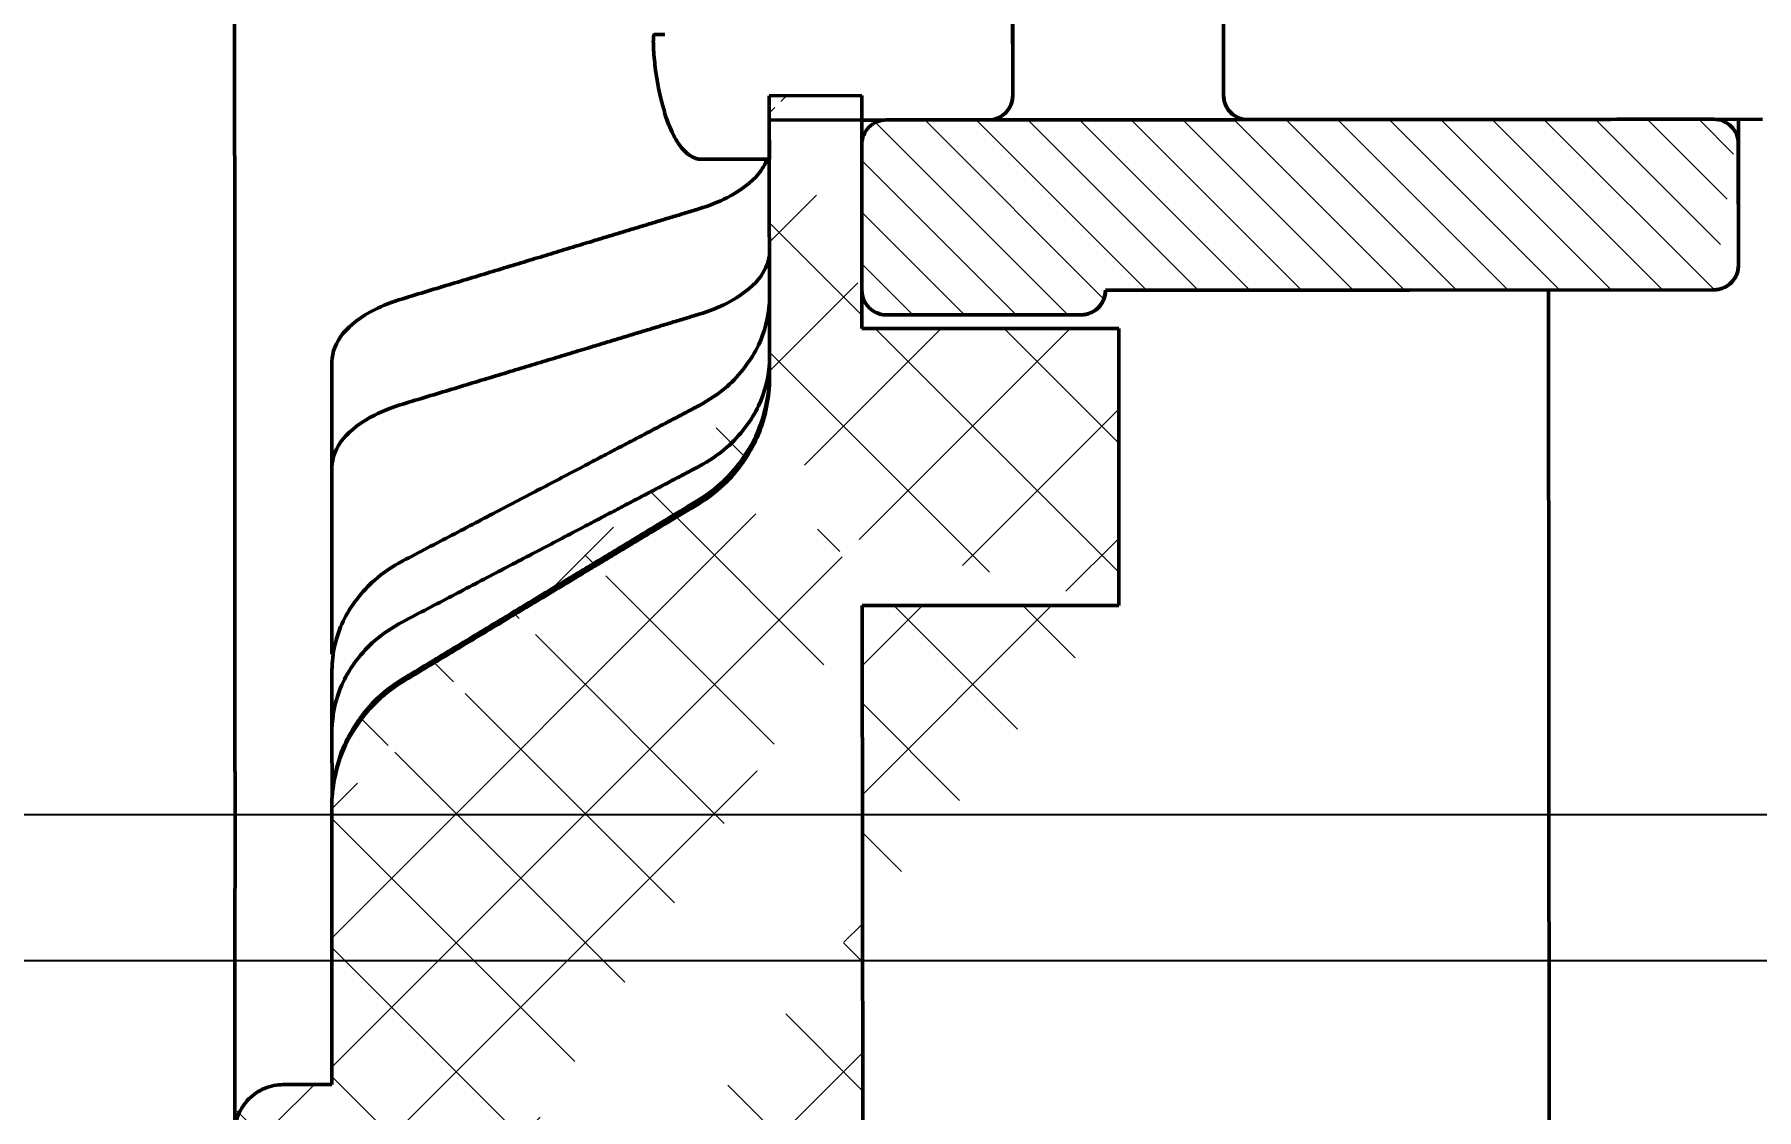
# Model space of a CAD drawing. Header units: inches. Extents: x -14 to 5184, y -66 to 1689.
# Drawn here: x 2584.98 to 2620.35, y 664.77 to 686.84 of the extents above; entities that cross this region are included whole.
import ezdxf

# ---------------------------------------------------------------- set-up
doc = ezdxf.new("R2010")
doc.units = ezdxf.units.IN
doc.header["$MEASUREMENT"] = 0
for name, color, linetype, lineweight in [('Видимые тонкие (ГОСТ)', 7, 'Continuous', 25), ('Видимый контур (ГОСТ)', 7, 'Continuous', 50), ('Размер (ГОСТ)', 7, 'Continuous', 25), ('Штриховка (ГОСТ)', 7, 'Continuous', 18)]:
    doc.layers.add(name, color=color, linetype=linetype, lineweight=lineweight)
doc.styles.add('Standart 3.0', font='gost_b.ttf', dxfattribs={"oblique": 15, "height": 3})
doc.dimstyles.new('Обычный (ГОСТ)', dxfattribs={"dimscale": 0.5, "dimtxt": 3.5, "dimasz": 3.5, "dimexe": 1, "dimexo": 0, "dimgap": 0.5, "dimtad": 1, "dimrnd": 1e-08, "dimtxsty": 'Standart 3.0', "dimblk": 'Filled-1', "dimblk1": 'Filled-1', "dimblk2": 'Filled-1', "dimcen": 0.09, "dimdle": 15, "dimclrd": 256, "dimclre": 256, "dimclrt": 256, "dimazin": 2, "dimtfac": 0.714286, "dimtmove": 0, "dimatfit": 3, "dimfxl": 1, "dimtolj": 1, "dimlwd": 25, "dimlwe": 25, "dimarcsym": 0})

# ---------------------------------------------------------------- blocks, each defined once
blk = doc.blocks.new('Filled-1')
at = {"color": 0}
for p, q in [((0, 0), (-1, 0.143)), ((-1, 0.143), (-1, -0.143)), ((-1, 0), (0, 0)), ((-1, -0.143), (0, 0))]:
    blk.add_line(p, q, dxfattribs=at)
at = {"color": 0, "flags": 128}
blk.add_lwpolyline([(-1, -0.143), (0, 0), (-1, 0.143), (-1, -0.143)], dxfattribs=at)
at = {"color": 0}
blk.add_solid([(-1, -0.143), (0, 0), (-1, 0.143), (-1, -0.143)], dxfattribs=at)
blk = doc.blocks.new('*D135')
at = {"layer": 'Размер (ГОСТ)', "lineweight": 25, "ltscale": 0.5, "transparency": 16777216}
for p, q in [((2677.696, 772.71), (2557.328, 772.71)), ((2557.828, 669.57), (2557.828, 770.96)), ((2677.696, 667.82), (2557.328, 667.82))]:
    blk.add_line(p, q, dxfattribs=at)
at = {"layer": 'Размер (ГОСТ)', "lineweight": 25, "ltscale": 0.5, "transparency": 16777216, "xscale": 1.75, "yscale": 1.75, "zscale": 1.75}
for p, rotation in [((2557.828, 772.71), 90), ((2557.828, 667.82), 270)]:
    blk.add_blockref('Filled-1', p, dxfattribs=dict(at, rotation=rotation))
at = {"layer": 'Размер (ГОСТ)', "ltscale": 0.5, "transparency": 16777216, "insert": (2555.775, 720.265), "char_height": 3, "attachment_point": 5, "rotation": 90, "style": 'Standart 3.0'}
blk.add_mtext('\\A1;{\\fGOST type B|b0|i0|c204|p0;105}%%P{\\fGOST type B|b0|i0|c204|p0;0,2}', dxfattribs=at)
blk = doc.blocks.new('*D141')
at = {"layer": 'Размер (ГОСТ)', "lineweight": 25, "ltscale": 0.5, "transparency": 16777216}
for p, q in [((2617.758, 772.71), (2567.328, 772.71)), ((2567.828, 672.57), (2567.828, 770.96)), ((2622.698, 670.82), (2567.328, 670.82))]:
    blk.add_line(p, q, dxfattribs=at)
at = {"layer": 'Размер (ГОСТ)', "lineweight": 25, "ltscale": 0.5, "transparency": 16777216, "xscale": 1.75, "yscale": 1.75, "zscale": 1.75}
for p, rotation in [((2567.828, 772.71), 90), ((2567.828, 670.82), 270)]:
    blk.add_blockref('Filled-1', p, dxfattribs=dict(at, rotation=rotation))
at = {"layer": 'Размер (ГОСТ)', "ltscale": 0.5, "transparency": 16777216, "insert": (2565.775, 721.765), "char_height": 3, "attachment_point": 5, "rotation": 90, "style": 'Standart 3.0'}
blk.add_mtext('\\A1;{\\fGOST type B|b0|i0|c204|p0;102}%%P{\\fGOST type B|b0|i0|c204|p0;0,2}', dxfattribs=at)

msp = doc.modelspace()

# ---------------------------------------------------------------- hatches: boundary and pattern name
at = {"layer": 'Штриховка (ГОСТ)', "ltscale": 0.5}
h = msp.add_hatch(dxfattribs=at)
h.set_pattern_fill('ANSI37', color=256, scale=15)
h.set_pattern_definition([(45, (-764.6716, -51.7324), (-1.3258252, 1.3258252), []), (135, (-764.6716, -51.7324), (-1.3258252, -1.3258252), [])])
edge = h.paths.add_edge_path()
edge.add_line((2601.971, 685.5924), (2600.071, 685.5942))
edge.add_line((2601.9666, 680.829), (2601.971, 685.5924))
edge.add_line((2601.9701, 684.5909), (2601.9673, 681.5887))
edge.add_line((2607.251, 680.829), (2601.9666, 680.829))
edge.add_line((2600.071, 685.5942), (2600.0656, 679.7898))
edge.add_line((2607.251, 675.136), (2607.251, 680.829))
edge.add_line((2601.9686, 675.1363), (2607.251, 675.1363))
edge.add_spline(control_points=[(2598.608, 677.2981), (2598.8198, 677.4311), (2599.0238, 677.589), (2599.4483, 678.0164), (2599.6949, 678.3885), (2599.9688, 679.0539), (2600.0533, 679.4567), (2600.0654, 679.8127)], knot_values=[0.1533423, 0.1533423, 0.1533423, 0.1533423, 0.2224938, 0.2224938, 0.3340767, 0.3340767, 0.4383753, 0.4383753, 0.4383753, 0.4383753], degree=3, periodic=0)
edge.add_spline(control_points=[(2591.0592, 671.0971), (2591.0665, 671.4583), (2591.1524, 671.8735), (2591.4309, 672.5456), (2591.6784, 672.9163), (2592.1031, 673.3413), (2592.3042, 673.5017), (2592.5176, 673.63)], knot_values=[0.4495902, 0.4495902, 0.4495902, 0.4495902, 0.5564178, 0.5564178, 0.6678472, 0.6678472, 0.7366774, 0.7366774, 0.7366774, 0.7366774], degree=3, periodic=0)
edge.add_spline(control_points=[(2598.608, 677.2981), (2596.0437, 675.7503), (2592.5176, 673.63)], knot_values=[0.2068793, 0.2068793, 0.2068793, 0.9123737, 0.9123737, 0.9123737], weights=[1.0088811, 1.0203141, 1.0064426], degree=2, periodic=0)
edge.add_line((2591.0575, 671.0007), (2591.0522, 665.3037))
edge.add_line((2591.0522, 665.3037), (2590.0522, 665.3047))
edge.add_spline(control_points=[(2589.2985, 661.3053), (2589.3699, 661.2242), (2589.4327, 661.1217), (2589.5192, 660.9124), (2589.548, 660.7671), (2589.5479, 660.6437)], knot_values=[0.3763479, 0.3763479, 0.3763479, 0.3763479, 0.4072666, 0.4072666, 0.4442912, 0.4442912, 0.4442912, 0.4442912], degree=3, periodic=0)
edge.add_spline(control_points=[(2589.0491, 661.967), (2589.049, 661.8436), (2589.0777, 661.6983), (2589.1642, 661.489), (2589.227, 661.3865), (2589.2985, 661.3053)], knot_values=[0.444291, 0.444291, 0.444291, 0.444291, 0.4813156, 0.4813156, 0.5122343, 0.5122343, 0.5122343, 0.5122343], degree=3, periodic=0)
edge.add_line((2589.0513, 664.3056), (2589.0491, 661.967))
edge.add_spline(control_points=[(2590.0522, 665.3047), (2589.9288, 665.3048), (2589.7835, 665.276), (2589.5554, 665.1818), (2589.4322, 665.0996), (2589.2575, 664.9253), (2589.1751, 664.8022), (2589.0804, 664.5742), (2589.0514, 664.429), (2589.0513, 664.3056)], knot_values=[0.2961944, 0.2961944, 0.2961944, 0.2961944, 0.3332183, 0.3332183, 0.3702424, 0.3702424, 0.4072668, 0.4072668, 0.4442915, 0.4442915, 0.4442915, 0.4442915], degree=3, periodic=0)
edge.add_line((2616.0513, 664.2804), (2601.9513, 664.2936))
edge.add_line((2616.0432, 655.5758), (2616.0513, 664.2804))
edge.add_spline(control_points=[(2615.0422, 654.5767), (2615.1657, 654.5766), (2615.3109, 654.6054), (2615.5391, 654.6996), (2615.6623, 654.7818), (2615.837, 654.9561), (2615.9194, 655.0792), (2616.014, 655.3071), (2616.0431, 655.4524), (2616.0432, 655.5758)], knot_values=[0, 0, 0, 0, 0.037024, 0.037024, 0.0740481, 0.0740481, 0.1110722, 0.1110722, 0.1480965, 0.1480965, 0.1480965, 0.1480965], degree=3, periodic=0)
edge.add_line((2590.5422, 654.5995), (2615.0422, 654.5767))
edge.add_spline(control_points=[(2589.5432, 655.6005), (2589.5431, 655.4771), (2589.5718, 655.3318), (2589.6661, 655.1036), (2589.7482, 654.9804), (2589.9226, 654.8057), (2590.0457, 654.7233), (2590.2736, 654.6287), (2590.4188, 654.5996), (2590.5422, 654.5995)], knot_values=[-0.1480969, -0.1480969, -0.1480969, -0.1480969, -0.1110725, -0.1110725, -0.0740482, -0.0740482, -0.037024, -0.037024, 0, 0, 0, 0], degree=3, periodic=0)
edge.add_line((2589.5479, 660.6437), (2589.5432, 655.6005))
edge.add_line((2601.9616, 664.2936), (2601.9686, 675.1363))
edge.add_spline(control_points=[(2589.5699, 655.3698), (2589.5771, 655.3393), (2589.5864, 655.3066), (2589.612, 655.2322), (2589.6297, 655.19), (2589.6862, 655.0779), (2589.7315, 655.0098), (2589.8502, 654.8713), (2589.9296, 654.8032), (2590.1064, 654.6936), (2590.2068, 654.6517), (2590.3857, 654.6087), (2590.4643, 654.5994), (2590.5423, 654.5993)], knot_values=[0, 0, 0, 0, 0.0105576, 0.0105576, 0.0243585, 0.0243585, 0.0485574, 0.0485574, 0.0792156, 0.0792156, 0.1110337, 0.1110337, 0.134456, 0.134456, 0.134456, 0.134456], degree=3, periodic=0)
h = msp.add_hatch(dxfattribs=at)
h.set_pattern_fill('ANSI31', color=256, scale=6, angle=90)
h.set_pattern_definition([(135, (-764.67155, -51.7324), (-0.53033009, -0.53033009), [])])
edge = h.paths.add_edge_path()
edge.add_line((2606.9775, 681.5885), (2619.4775, 681.5999))
edge.add_spline(control_points=[(2619.4775, 681.5999), (2619.5392, 681.6), (2619.6118, 681.6145), (2619.7258, 681.6619), (2619.7873, 681.7031), (2619.8745, 681.7904), (2619.9156, 681.852), (2619.9627, 681.9661), (2619.9771, 682.0388), (2619.9771, 682.1005)], knot_values=[-0.0740532, -0.0740532, -0.0740532, -0.0740532, -0.055542, -0.055542, -0.0370297, -0.0370297, -0.0185157, -0.0185157, 0, 0, 0, 0], degree=3, periodic=0)
edge.add_spline(control_points=[(2619.4776, 681.5992), (2619.5079, 681.5993), (2619.5384, 681.6021), (2619.6204, 681.6172), (2619.6717, 681.6356), (2619.7646, 681.6867), (2619.8074, 681.7201), (2619.8765, 681.7945), (2619.9047, 681.8354), (2619.9393, 681.9061), (2619.9502, 681.9345), (2619.9623, 681.9775), (2619.9657, 681.992), (2619.97, 682.0144), (2619.9713, 682.0225), (2619.9733, 682.0368), (2619.974, 682.0432), (2619.975, 682.0528), (2619.9753, 682.0565), (2619.9761, 682.0664), (2619.9764, 682.0711), (2619.9772, 682.0877), (2619.9771, 682.0899), (2619.9774, 682.1015), (2619.9774, 682.1079), (2619.9777, 682.1361), (2619.9778, 682.1643), (2619.9783, 682.3126), (2619.9785, 682.5075), (2619.9788, 683.0411), (2619.9789, 683.3862), (2619.9787, 684.1733), (2619.9785, 684.6226), (2619.9783, 685.0997)], knot_values=[1.0581138, 1.0581138, 1.0581138, 1.0581138, 1.0672072, 1.0672072, 1.0831379, 1.0831379, 1.0990313, 1.0990313, 1.113614, 1.113614, 1.1226574, 1.1226574, 1.1271294, 1.1271294, 1.1296951, 1.1296951, 1.1318693, 1.1318693, 1.133435, 1.133435, 1.1367674, 1.1367674, 1.1494336, 1.1494336, 1.1752432, 1.1752432, 1.2315282, 1.2315282, 1.3909556, 1.3909556, 1.5503199, 1.5503199, 1.7063868, 1.7063868, 1.7063868, 1.7063868], degree=3, periodic=0)
edge.add_spline(control_points=[(2619.4775, 681.5999), (2619.5392, 681.6), (2619.6118, 681.6145), (2619.7258, 681.6619), (2619.7873, 681.7031), (2619.8745, 681.7904), (2619.9156, 681.852), (2619.9627, 681.9661), (2619.9771, 682.0388), (2619.9771, 682.1005)], knot_values=[-0.0740532, -0.0740532, -0.0740532, -0.0740532, -0.055542, -0.055542, -0.0370297, -0.0370297, -0.0185157, -0.0185157, 0, 0, 0, 0], degree=3, periodic=0)
edge.add_spline(control_points=[(2619.4776, 681.5992), (2619.5079, 681.5993), (2619.5384, 681.6021), (2619.6204, 681.6172), (2619.6717, 681.6356), (2619.7646, 681.6867), (2619.8074, 681.7201), (2619.8765, 681.7945), (2619.9047, 681.8354), (2619.9393, 681.9061), (2619.9502, 681.9345), (2619.9623, 681.9775), (2619.9657, 681.992), (2619.97, 682.0144), (2619.9713, 682.0225), (2619.9733, 682.0368), (2619.974, 682.0432), (2619.975, 682.0528), (2619.9753, 682.0565), (2619.9761, 682.0664), (2619.9764, 682.0711), (2619.9772, 682.0877), (2619.9771, 682.0899), (2619.9774, 682.1015), (2619.9774, 682.1079), (2619.9777, 682.1361), (2619.9778, 682.1643), (2619.9783, 682.3126), (2619.9785, 682.5075), (2619.9788, 683.0411), (2619.9789, 683.3862), (2619.9787, 684.1733), (2619.9785, 684.6226), (2619.9783, 685.0997)], knot_values=[1.0581138, 1.0581138, 1.0581138, 1.0581138, 1.0672072, 1.0672072, 1.0831379, 1.0831379, 1.0990313, 1.0990313, 1.113614, 1.113614, 1.1226574, 1.1226574, 1.1271294, 1.1271294, 1.1296951, 1.1296951, 1.1318693, 1.1318693, 1.133435, 1.133435, 1.1367674, 1.1367674, 1.1494336, 1.1494336, 1.1752432, 1.1752432, 1.2315282, 1.2315282, 1.3909556, 1.3909556, 1.5503199, 1.5503199, 1.7063868, 1.7063868, 1.7063868, 1.7063868], degree=3, periodic=0)
edge.add_spline(control_points=[(2619.4775, 681.5999), (2619.5392, 681.6), (2619.6118, 681.6145), (2619.7258, 681.6619), (2619.7873, 681.7031), (2619.8745, 681.7904), (2619.9156, 681.852), (2619.9627, 681.9661), (2619.9771, 682.0388), (2619.9771, 682.1005)], knot_values=[-0.0740532, -0.0740532, -0.0740532, -0.0740532, -0.055542, -0.055542, -0.0370297, -0.0370297, -0.0185157, -0.0185157, 0, 0, 0, 0], degree=3, periodic=0)
edge.add_spline(control_points=[(2619.4776, 681.5992), (2619.5079, 681.5993), (2619.5384, 681.6021), (2619.6204, 681.6172), (2619.6717, 681.6356), (2619.7646, 681.6867), (2619.8074, 681.7201), (2619.8765, 681.7945), (2619.9047, 681.8354), (2619.9393, 681.9061), (2619.9502, 681.9345), (2619.9623, 681.9775), (2619.9657, 681.992), (2619.97, 682.0144), (2619.9713, 682.0225), (2619.9733, 682.0368), (2619.974, 682.0432), (2619.975, 682.0528), (2619.9753, 682.0565), (2619.9761, 682.0664), (2619.9764, 682.0711), (2619.9772, 682.0877), (2619.9771, 682.0899), (2619.9774, 682.1015), (2619.9774, 682.1079), (2619.9777, 682.1361), (2619.9778, 682.1643), (2619.9783, 682.3126), (2619.9785, 682.5075), (2619.9788, 683.0411), (2619.9789, 683.3862), (2619.9787, 684.1733), (2619.9785, 684.6226), (2619.9783, 685.0997)], knot_values=[1.0581138, 1.0581138, 1.0581138, 1.0581138, 1.0672072, 1.0672072, 1.0831379, 1.0831379, 1.0990313, 1.0990313, 1.113614, 1.113614, 1.1226574, 1.1226574, 1.1271294, 1.1271294, 1.1296951, 1.1296951, 1.1318693, 1.1318693, 1.133435, 1.133435, 1.1367674, 1.1367674, 1.1494336, 1.1494336, 1.1752432, 1.1752432, 1.2315282, 1.2315282, 1.3909556, 1.3909556, 1.5503199, 1.5503199, 1.7063868, 1.7063868, 1.7063868, 1.7063868], degree=3, periodic=0)
edge.add_spline(control_points=[(2619.4775, 681.5999), (2619.5392, 681.6), (2619.6118, 681.6145), (2619.7258, 681.6619), (2619.7873, 681.7031), (2619.8745, 681.7904), (2619.9156, 681.852), (2619.9627, 681.9661), (2619.9771, 682.0388), (2619.9771, 682.1005)], knot_values=[-0.0740532, -0.0740532, -0.0740532, -0.0740532, -0.055542, -0.055542, -0.0370297, -0.0370297, -0.0185157, -0.0185157, 0, 0, 0, 0], degree=3, periodic=0)
edge.add_spline(control_points=[(2619.4776, 681.5992), (2619.5079, 681.5993), (2619.5384, 681.6021), (2619.6204, 681.6172), (2619.6717, 681.6356), (2619.7646, 681.6867), (2619.8074, 681.7201), (2619.8765, 681.7945), (2619.9047, 681.8354), (2619.9393, 681.9061), (2619.9502, 681.9345), (2619.9623, 681.9775), (2619.9657, 681.992), (2619.97, 682.0144), (2619.9713, 682.0225), (2619.9733, 682.0368), (2619.974, 682.0432), (2619.975, 682.0528), (2619.9753, 682.0565), (2619.9761, 682.0664), (2619.9764, 682.0711), (2619.9772, 682.0877), (2619.9771, 682.0899), (2619.9774, 682.1015), (2619.9774, 682.1079), (2619.9777, 682.1361), (2619.9778, 682.1643), (2619.9783, 682.3126), (2619.9785, 682.5075), (2619.9788, 683.0411), (2619.9789, 683.3862), (2619.9787, 684.1733), (2619.9785, 684.6226), (2619.9783, 685.0997)], knot_values=[1.0581138, 1.0581138, 1.0581138, 1.0581138, 1.0672072, 1.0672072, 1.0831379, 1.0831379, 1.0990313, 1.0990313, 1.113614, 1.113614, 1.1226574, 1.1226574, 1.1271294, 1.1271294, 1.1296951, 1.1296951, 1.1318693, 1.1318693, 1.133435, 1.133435, 1.1367674, 1.1367674, 1.1494336, 1.1494336, 1.1752432, 1.1752432, 1.2315282, 1.2315282, 1.3909556, 1.3909556, 1.5503199, 1.5503199, 1.7063868, 1.7063868, 1.7063868, 1.7063868], degree=3, periodic=0)
edge.add_spline(control_points=[(2619.4775, 681.5999), (2619.5392, 681.6), (2619.6118, 681.6145), (2619.7258, 681.6619), (2619.7873, 681.7031), (2619.8745, 681.7904), (2619.9156, 681.852), (2619.9627, 681.9661), (2619.9771, 682.0388), (2619.9771, 682.1005)], knot_values=[-0.0740532, -0.0740532, -0.0740532, -0.0740532, -0.055542, -0.055542, -0.0370297, -0.0370297, -0.0185157, -0.0185157, 0, 0, 0, 0], degree=3, periodic=0)
edge.add_spline(control_points=[(2619.4776, 681.5992), (2619.5079, 681.5993), (2619.5384, 681.6021), (2619.6204, 681.6172), (2619.6717, 681.6356), (2619.7646, 681.6867), (2619.8074, 681.7201), (2619.8765, 681.7945), (2619.9047, 681.8354), (2619.9393, 681.9061), (2619.9502, 681.9345), (2619.9623, 681.9775), (2619.9657, 681.992), (2619.97, 682.0144), (2619.9713, 682.0225), (2619.9733, 682.0368), (2619.974, 682.0432), (2619.975, 682.0528), (2619.9753, 682.0565), (2619.9761, 682.0664), (2619.9764, 682.0711), (2619.9772, 682.0877), (2619.9771, 682.0899), (2619.9774, 682.1015), (2619.9774, 682.1079), (2619.9777, 682.1361), (2619.9778, 682.1643), (2619.9783, 682.3126), (2619.9785, 682.5075), (2619.9788, 683.0411), (2619.9789, 683.3862), (2619.9787, 684.1733), (2619.9785, 684.6226), (2619.9783, 685.0997)], knot_values=[1.0581138, 1.0581138, 1.0581138, 1.0581138, 1.0672072, 1.0672072, 1.0831379, 1.0831379, 1.0990313, 1.0990313, 1.113614, 1.113614, 1.1226574, 1.1226574, 1.1271294, 1.1271294, 1.1296951, 1.1296951, 1.1318693, 1.1318693, 1.133435, 1.133435, 1.1367674, 1.1367674, 1.1494336, 1.1494336, 1.1752432, 1.1752432, 1.2315282, 1.2315282, 1.3909556, 1.3909556, 1.5503199, 1.5503199, 1.7063868, 1.7063868, 1.7063868, 1.7063868], degree=3, periodic=0)
edge.add_spline(control_points=[(2619.4775, 681.5999), (2619.5392, 681.6), (2619.6118, 681.6145), (2619.7258, 681.6619), (2619.7873, 681.7031), (2619.8745, 681.7904), (2619.9156, 681.852), (2619.9627, 681.9661), (2619.9771, 682.0388), (2619.9771, 682.1005)], knot_values=[-0.0740532, -0.0740532, -0.0740532, -0.0740532, -0.055542, -0.055542, -0.0370297, -0.0370297, -0.0185157, -0.0185157, 0, 0, 0, 0], degree=3, periodic=0)
edge.add_line((2619.9771, 682.1005), (2619.9747, 684.6013))
edge.add_spline(control_points=[(2619.9747, 684.6013), (2619.9747, 684.663), (2619.9602, 684.7357), (2619.9128, 684.8498), (2619.8716, 684.9114), (2619.7842, 684.9986), (2619.7226, 685.0397), (2619.6086, 685.0869), (2619.536, 685.1013), (2619.4743, 685.1012)], knot_values=[0.148145, 0.148145, 0.148145, 0.148145, 0.1666737, 0.1666737, 0.1851987, 0.1851987, 0.2037152, 0.2037152, 0.2222222, 0.2222222, 0.2222222, 0.2222222], degree=3, periodic=0)
edge.add_line((2619.4743, 685.1012), (2602.4743, 685.0861))
edge.add_spline(control_points=[(2602.4743, 685.0861), (2602.4126, 685.0861), (2602.34, 685.0716), (2602.2261, 685.0242), (2602.1645, 684.983), (2602.0773, 684.8955), (2602.0362, 684.8339), (2601.9891, 684.7197), (2601.9747, 684.6469), (2601.9747, 684.5851)], knot_values=[0.0740763, 0.0740763, 0.0740763, 0.0740763, 0.0925813, 0.0925813, 0.1110984, 0.1110984, 0.1296274, 0.1296274, 0.1481623, 0.1481623, 0.1481623, 0.1481623], degree=3, periodic=0)
edge.add_line((2601.9747, 684.5851), (2601.9775, 681.583))
edge.add_ellipse((2602.4775, 681.5835), major_axis=(-0.4234, 0.266), ratio=0.9999995, start_angle=32.18924, end_angle=122.18924)
edge.add_line((2602.478, 681.0835), (2606.478, 681.0872))
edge.add_ellipse((2606.4775, 681.5872), major_axis=(0.4234, -0.266), ratio=0.9999995, start_angle=302.18924, end_angle=392.18924)
edge.add_line((2606.9775, 681.5877), (2606.9775, 681.5885))

# ---------------------------------------------------------------- linework, layer by layer
at = {"layer": 'Видимые тонкие (ГОСТ)', "ltscale": 0.5}
msp.add_line((2602.4126, 685.0861), (2619.536, 685.1013), dxfattribs=at)
at = {"layer": 'Видимый контур (ГОСТ)'}
for p, q in [((2605.071, 688.5824), (2605.0738, 685.5893)), ((2609.4032, 685.594), (2609.4004, 688.588)), ((2600.0738, 685.5849), (2601.9738, 685.5866)), ((2600.0792, 679.7806), (2600.0738, 685.5849)), ((2604.5743, 685.088), (2600.0743, 685.084)), ((2600.0743, 685.084), (2600.075, 684.2832)), ((2602.4225, 685.0834), (2601.9744, 685.083)), ((2620.4744, 685.1002), (2619.5188, 685.0993)), ((2619.9747, 684.6013), (2619.9771, 682.1005)), ((2600.075, 684.2832), (2598.675, 684.282)), ((2598.6751, 684.2799), (2600.075, 684.2812)), ((2619.4775, 681.5999), (2606.9775, 681.5885)), ((2606.9775, 681.5885), (2606.9775, 681.5877)), ((2606.9776, 681.5876), (2619.4776, 681.5992)), ((2606.9803, 681.5854), (2606.9803, 681.5876)), ((2616.0775, 681.5968), (2616.0775, 681.5961)), ((2606.478, 681.0872), (2602.478, 681.0835)), ((2602.4811, 681.0816), (2606.481, 681.0853)), ((2591.0929, 674.1185), (2591.0924, 677.9582)), ((2601.9835, 675.1133), (2601.9936, 664.2878)), ((2591.0939, 671.205), (2591.092, 672.5444)), ((2591.0927, 665.2777), (2591.0874, 670.9747)), ((2590.0927, 665.2768), (2591.0927, 665.2777))]:
    msp.add_line(p, q, dxfattribs=at)
at = {"layer": 'Видимый контур (ГОСТ)', "ltscale": 0.5}
for p, q in [((2601.9738, 685.5866), (2601.9738, 680.8066)), ((2616.0776, 681.5968), (2616.0936, 664.3009)), ((2607.251, 680.8066), (2601.9738, 680.8066)), ((2607.251, 680.8066), (2607.251, 675.1136)), ((2601.9835, 675.1133), (2607.251, 675.1133))]:
    msp.add_line(p, q, dxfattribs=at)
at = {"layer": 'Видимый контур (ГОСТ)'}
for centre, major_axis, ratio, start_param, end_param in [((2603.15, 688.1657), (-5.2238, -2.9448), 0.0017133, 6.2410328, 6.2812829), ((2603.15, 688.1657), (-5.2238, -2.9448), 0.0017133, 6.2811944, 6.299893), ((2602.4775, 681.5835), (-0.4234, 0.266), 0.9999995, 0.5618082, 2.1326045), ((2606.4775, 681.5872), (0.4234, -0.266), 0.9999995, 5.2741972, 6.8449935), ((2606.4803, 681.5854), (-0.2421, 0.4377), 0.9994161, 2.6375933, 4.2083897), ((2606.9725, 687.0876), (0.0051, -5.5), 0.0008567, 6.2650345, 6.282646), ((2606.9725, 687.0876), (0.0051, -5.5), 0.0008567, 6.2826452, 6.2831844), ((2602.4803, 681.5817), (0.2421, -0.4377), 0.9994161, 5.2173778, 5.779186), ((2591.0725, 687.0719), (-0.0149, 16.0906), 0.0008563, 4.1103797, 4.2659064), ((2591.0727, 687.0455), (-0.0148, 16.0566), 0.000853, 3.5861538, 3.7420103)]:
    msp.add_ellipse(centre, major_axis=major_axis, ratio=ratio, start_param=start_param, end_param=end_param, dxfattribs=at)
for points, knots in [([(2589.0949, 664.327), (2589.0949, 664.3308), (2589.095, 664.3356), (2589.0956, 664.3923), (2589.0963, 664.5004), (2589.0984, 665.0708), (2589.0996, 665.8471), (2589.1011, 668.0592), (2589.1015, 669.5524), (2589.1011, 673.0437), (2589.1004, 675.0861), (2589.0981, 679.457), (2589.0965, 681.84), (2589.0926, 686.6443), (2589.0902, 689.1255), (2589.085, 693.8751), (2589.0821, 696.2026), (2589.0761, 700.4151), (2589.073, 702.3526), (2589.0669, 705.6), (2589.0638, 706.9506), (2589.0582, 708.9028), (2589.0555, 709.5334), (2589.0531, 709.7807), (2589.0528, 709.8017), (2589.0526, 709.8149)], [0.2615678, 0.2615678, 0.2615678, 0.2615678, 0.2873283, 0.2873283, 0.5466366, 0.5466366, 1.2399176, 1.2399176, 1.9648387, 1.9648387, 2.6909411, 2.6909411, 3.417188, 3.417188, 4.143471, 4.143471, 4.8697608, 4.8697608, 5.5960387, 5.5960387, 6.3222664, 6.3222664, 7.0482955, 7.0482955, 7.1366388, 7.1366388, 7.1366388, 7.1366388]), ([(2604.6215, 689.0828), (2604.6277, 689.0822), (2604.6339, 689.0815), (2604.6923, 689.0733), (2604.7441, 689.0575), (2604.8391, 689.0108), (2604.8836, 688.9793), (2604.9594, 688.9049), (2604.9917, 688.861), (2605.0402, 688.7665), (2605.057, 688.7145), (2605.0669, 688.651), (2605.0683, 688.6393), (2605.0696, 688.6249), (2605.0698, 688.6215), (2605.0702, 688.6158), (2605.0703, 688.6134), (2605.0706, 688.6083), (2605.0707, 688.6057), (2605.0709, 688.6016), (2605.0709, 688.6), (2605.071, 688.5965), (2605.0711, 688.5949), (2605.0711, 688.5904), (2605.0712, 688.5883), (2605.0713, 688.5793), (2605.0713, 688.5717), (2605.0716, 688.5285), (2605.0717, 688.4694), (2605.0721, 688.3055), (2605.0724, 688.1997), (2605.0728, 687.9576), (2605.073, 687.819), (2605.0733, 687.5253), (2605.0735, 687.3664), (2605.0738, 687.0486), (2605.074, 686.8856), (2605.0742, 686.5759), (2605.0743, 686.4252), (2605.0744, 686.1549), (2605.0744, 686.0318), (2605.0744, 685.8282), (2605.0744, 685.7452), (2605.0742, 685.6287), (2605.0743, 685.6047), (2605.0739, 685.5775), (2605.0739, 685.5753), (2605.0736, 685.5684), (2605.0736, 685.5664), (2605.0733, 685.5607), (2605.0731, 685.5565), (2605.0726, 685.5484), (2605.0723, 685.5445), (2605.0713, 685.5345), (2605.0707, 685.5281), (2605.0682, 685.5086), (2605.0659, 685.4953), (2605.0564, 685.4504), (2605.0466, 685.4191), (2605.0137, 685.342), (2604.9858, 685.2973), (2604.9175, 685.2183), (2604.8757, 685.1833), (2604.7845, 685.1288), (2604.7339, 685.1087), (2604.6634, 685.0931), (2604.6444, 685.09), (2604.6252, 685.088)], [0.00509392, 0.00509392, 0.00509392, 0.00509392, 0.00695757, 0.00695757, 0.02279538, 0.02279538, 0.03873067, 0.03873067, 0.05466235, 0.05466235, 0.07059274, 0.07059274, 0.07408036, 0.07408036, 0.07519684, 0.07519684, 0.07607766, 0.07607766, 0.07734181, 0.07734181, 0.07864594, 0.07864594, 0.08085744, 0.08085744, 0.08629825, 0.08629825, 0.10261451, 0.10261451, 0.15218048, 0.15218048, 0.20103452, 0.20103452, 0.24891737, 0.24891737, 0.29675849, 0.29675849, 0.34458381, 0.34458381, 0.39240697, 0.39240697, 0.44023774, 0.44023774, 0.48809872, 0.48809872, 0.5360537, 0.5360537, 0.53995061, 0.53995061, 0.54116027, 0.54116027, 0.54271805, 0.54271805, 0.54394953, 0.54394953, 0.54589037, 0.54589037, 0.54993232, 0.54993232, 0.55967589, 0.55967589, 0.57509252, 0.57509252, 0.59102739, 0.59102739, 0.6069588, 0.6069588, 0.61270738, 0.61270738, 0.61270738, 0.61270738]), ([(2597.9305, 686.8425), (2597.8393, 686.8417), (2597.7776, 686.8409), (2597.7222, 686.8398), (2597.7134, 686.8397), (2597.7082, 686.8391), (2597.7051, 686.8348), (2597.7005, 686.8196), (2597.698, 686.8082), (2597.6937, 686.7626), (2597.6925, 686.7317), (2597.6924, 686.6497), (2597.6942, 686.5972), (2597.6987, 686.51), (2597.7016, 686.4675), (2597.7112, 686.3506), (2597.7191, 686.2774), (2597.7622, 685.9047), (2597.8239, 685.5701), (2597.9225, 685.2498), (2597.9265, 685.2369), (2597.9306, 685.2239)], [0, 0, 0, 0, 0.0899519, 0.0899519, 0.1264019, 0.1264019, 0.2065144, 0.2065144, 0.2647303, 0.2647303, 0.3262898, 0.3262898, 0.4040246, 0.4040246, 0.473425, 0.473425, 0.5855119, 0.5855119, 1.2915776, 1.2915776, 1.3214008, 1.3214008, 1.3214008, 1.3214008]), ([(2605.0738, 685.5893), (2605.0739, 685.5274), (2605.0595, 685.4546), (2605.0123, 685.3403), (2604.9712, 685.2786), (2604.884, 685.1911), (2604.8225, 685.1499), (2604.7085, 685.1026), (2604.636, 685.088), (2604.5743, 685.088)], [-0.074113445, -0.074113445, -0.074113445, -0.074113445, -0.055551585, -0.055551585, -0.037017386, -0.037017386, -0.018502767, -0.018502767, 0, 0, 0, 0]), ([(2609.9037, 685.0937), (2609.842, 685.0937), (2609.7694, 685.108), (2609.6553, 685.1552), (2609.5937, 685.1963), (2609.5064, 685.2836), (2609.4652, 685.3452), (2609.4178, 685.4594), (2609.4033, 685.5322), (2609.4032, 685.594)], [0, 0, 0, 0, 0.01850408, 0.01850408, 0.037019123, 0.037019123, 0.05555129, 0.05555129, 0.074106859, 0.074106859, 0.074106859, 0.074106859]), ([(2609.8566, 685.0937), (2609.8492, 685.0944), (2609.8418, 685.0952), (2609.7821, 685.1035), (2609.7303, 685.1194), (2609.6353, 685.1661), (2609.5908, 685.1976), (2609.515, 685.272), (2609.4827, 685.3159), (2609.4342, 685.4103), (2609.4174, 685.4623), (2609.4071, 685.528), (2609.4056, 685.542), (2609.4044, 685.5571), (2609.4043, 685.5597), (2609.4039, 685.5659), (2609.4038, 685.5692), (2609.4036, 685.5739), (2609.4035, 685.5756), (2609.4034, 685.5792), (2609.4034, 685.5807), (2609.4033, 685.5842), (2609.4033, 685.5857), (2609.4032, 685.5872)], [0.004716334, 0.004716334, 0.004716334, 0.004716334, 0.006957566, 0.006957566, 0.022795383, 0.022795383, 0.038730673, 0.038730673, 0.054662352, 0.054662352, 0.070592739, 0.070592739, 0.074707003, 0.074707003, 0.075608939, 0.075608939, 0.07705342, 0.07705342, 0.078280624, 0.078280624, 0.080173107, 0.080173107, 0.083432196, 0.083432196, 0.083432196, 0.083432196]), ([(2598.6751, 684.2799), (2598.6366, 684.2799), (2598.5977, 684.2863), (2598.5234, 684.3102), (2598.4874, 684.3278), (2598.4121, 684.3755), (2598.3737, 684.4077), (2598.2876, 684.4936), (2598.2429, 684.551), (2598.1379, 684.7081), (2598.0843, 684.8131), (2597.9952, 685.0184), (2597.9586, 685.1191), (2597.9262, 685.2209)], [0, 0, 0, 0, 0.01155831, 0.01155831, 0.02339945, 0.02339945, 0.03827497, 0.03827497, 0.05988259, 0.05988259, 0.09495715, 0.09495715, 0.12701976, 0.12701976, 0.12701976, 0.12701976]), ([(2598.675, 684.282), (2598.6282, 684.2819), (2598.5828, 684.2911), (2598.4889, 684.3271), (2598.4425, 684.3557), (2598.2827, 684.4833), (2598.1925, 684.6207), (2598.0557, 684.8677), (2597.9868, 685.0335), (2597.927, 685.2212)], [-0.30376401, -0.30376401, -0.30376401, -0.30376401, -0.28655729, -0.28655729, -0.26676724, -0.26676724, -0.21140051, -0.21140051, -0.14090322, -0.14090322, -0.14090322, -0.14090322]), ([(2601.9747, 684.5851), (2601.9747, 684.6469), (2601.9891, 684.7197), (2602.0362, 684.8339), (2602.0773, 684.8955), (2602.1645, 684.983), (2602.2261, 685.0242), (2602.34, 685.0716), (2602.4126, 685.0861), (2602.4743, 685.0861)], [0.074076339, 0.074076339, 0.074076339, 0.074076339, 0.092611193, 0.092611193, 0.111140181, 0.111140181, 0.12965732, 0.12965732, 0.148162276, 0.148162276, 0.148162276, 0.148162276]), ([(2619.4743, 685.1012), (2619.536, 685.1013), (2619.6086, 685.0869), (2619.7226, 685.0397), (2619.7842, 684.9986), (2619.8716, 684.9114), (2619.9128, 684.8498), (2619.9602, 684.7357), (2619.9747, 684.663), (2619.9747, 684.6013)], [0.148145049, 0.148145049, 0.148145049, 0.148145049, 0.166651994, 0.166651994, 0.185168523, 0.185168523, 0.20369358, 0.20369358, 0.222222192, 0.222222192, 0.222222192, 0.222222192]), ([(2619.9783, 685.0997), (2619.9785, 684.6226), (2619.9787, 684.1733), (2619.9789, 683.3862), (2619.9788, 683.0411), (2619.9785, 682.5075), (2619.9783, 682.3126), (2619.9778, 682.1643), (2619.9777, 682.1361), (2619.9774, 682.1079), (2619.9774, 682.1015), (2619.9771, 682.0899), (2619.9772, 682.0877), (2619.9764, 682.0711), (2619.9761, 682.0664), (2619.9753, 682.0565), (2619.975, 682.0528), (2619.974, 682.0432), (2619.9733, 682.0368), (2619.9713, 682.0225), (2619.97, 682.0144), (2619.9657, 681.992), (2619.9623, 681.9775), (2619.9502, 681.9345), (2619.9393, 681.9061), (2619.9047, 681.8354), (2619.8765, 681.7945), (2619.8074, 681.7201), (2619.7646, 681.6867), (2619.6717, 681.6356), (2619.6204, 681.6172), (2619.5384, 681.6021), (2619.5079, 681.5993), (2619.4776, 681.5992)], [1.05811383, 1.05811383, 1.05811383, 1.05811383, 1.21418078, 1.21418078, 1.37354505, 1.37354505, 1.53297242, 1.53297242, 1.58925742, 1.58925742, 1.61506703, 1.61506703, 1.62773328, 1.62773328, 1.63106566, 1.63106566, 1.63263132, 1.63263132, 1.63480551, 1.63480551, 1.63737127, 1.63737127, 1.64184327, 1.64184327, 1.65088669, 1.65088669, 1.6654694, 1.6654694, 1.6813627, 1.6813627, 1.69729341, 1.69729341, 1.70638682, 1.70638682, 1.70638682, 1.70638682]), ([(2600.0261, 684.2815), (2599.9867, 684.1757), (2599.9275, 684.0712), (2599.7119, 683.8075), (2599.4661, 683.621), (2599.0426, 683.4064), (2598.8389, 683.3271), (2598.6274, 683.2603)], [1.39938138, 1.39938138, 1.39938138, 1.39938138, 1.45855332, 1.45855332, 1.57013617, 1.57013617, 1.63928765, 1.63928765, 1.63928765, 1.63928765]), ([(2598.6283, 681.0959), (2598.8398, 681.1627), (2599.0435, 681.242), (2599.4671, 681.4566), (2599.7128, 681.6431), (2599.9743, 681.9629), (2600.0545, 682.1444), (2600.0759, 682.3108)], [0.15334232, 0.15334232, 0.15334232, 0.15334232, 0.2224938, 0.2224938, 0.33407665, 0.33407665, 0.42956496, 0.42956496, 0.42956496, 0.42956496]), ([(2619.9771, 682.1005), (2619.9771, 682.0388), (2619.9627, 681.9661), (2619.9156, 681.852), (2619.8745, 681.7904), (2619.7873, 681.7031), (2619.7258, 681.6619), (2619.6118, 681.6145), (2619.5392, 681.6), (2619.4775, 681.5999)], [-0.074053192, -0.074053192, -0.074053192, -0.074053192, -0.055537472, -0.055537472, -0.037023522, -0.037023522, -0.018511209, -0.018511209, 0, 0, 0, 0]), ([(2592.5448, 681.416), (2592.3317, 681.3515), (2592.1309, 681.271), (2591.7071, 681.0577), (2591.4604, 680.8718), (2591.1777, 680.5282), (2591.0914, 680.3098), (2591.0914, 680.124)], [1.0432427, 1.0432427, 1.0432427, 1.0432427, 1.1120729, 1.1120729, 1.22350223, 1.22350223, 1.33476456, 1.33476456, 1.33476456, 1.33476456]), ([(2600.077, 681.335), (2600.0571, 681.0433), (2599.9763, 680.7233), (2599.7129, 680.1659), (2599.4672, 679.8432), (2599.0436, 679.4721), (2598.8399, 679.335), (2598.6284, 679.2194)], [1.36156277, 1.36156277, 1.36156277, 1.36156277, 1.45855332, 1.45855332, 1.57013617, 1.57013617, 1.63928765, 1.63928765, 1.63928765, 1.63928765]), ([(2598.6277, 677.9706), (2598.8392, 678.0862), (2599.0429, 678.2233), (2599.4665, 678.5943), (2599.7122, 678.9171), (2599.9806, 679.4851), (2600.063, 679.8209), (2600.0784, 680.1219)], [0.15334232, 0.15334232, 0.15334232, 0.15334232, 0.2224938, 0.2224938, 0.33407665, 0.33407665, 0.43505485, 0.43505485, 0.43505485, 0.43505485]), ([(2598.6251, 677.2065), (2598.8387, 677.335), (2599.0402, 677.4956), (2599.464, 677.9203), (2599.7105, 678.2899), (2599.9933, 678.9744), (2600.0795, 679.4103), (2600.0792, 679.7806)], [0.15322088, 0.15322088, 0.15322088, 0.15322088, 0.22214217, 0.22214217, 0.3332195, 0.3332195, 0.44430492, 0.44430492, 0.44430492, 0.44430492]), ([(2600.0789, 679.8023), (2600.0675, 679.4462), (2599.9838, 679.0432), (2599.711, 678.3772), (2599.4652, 678.0047), (2599.0415, 677.5764), (2598.8377, 677.4181), (2598.6262, 677.2847)], [1.35423077, 1.35423077, 1.35423077, 1.35423077, 1.45855332, 1.45855332, 1.57013617, 1.57013617, 1.63928765, 1.63928765, 1.63928765, 1.63928765]), ([(2591.0924, 677.9582), (2591.0919, 678.1443), (2591.1783, 678.3634), (2591.4613, 678.7074), (2591.708, 678.8933), (2592.1318, 679.1066), (2592.3327, 679.1871), (2592.5458, 679.2516)], [0.44486985, 0.44486985, 0.44486985, 0.44486985, 0.55641783, 0.55641783, 0.66784716, 0.66784716, 0.73667737, 0.73667737, 0.73667737, 0.73667737]), ([(2592.546, 676.0312), (2592.3329, 675.9197), (2592.1321, 675.7804), (2591.7083, 675.4115), (2591.4616, 675.0899), (2591.1791, 674.4958), (2591.0929, 674.1185), (2591.0926, 673.7972)], [1.0432427, 1.0432427, 1.0432427, 1.0432427, 1.1120729, 1.1120729, 1.22350223, 1.22350223, 1.33459454, 1.33459454, 1.33459454, 1.33459454]), ([(2591.092, 672.5444), (2591.0915, 672.8666), (2591.1778, 673.2458), (2591.4609, 673.8411), (2591.7076, 674.1627), (2592.1314, 674.5316), (2592.3322, 674.6708), (2592.5453, 674.7824)], [0.44486985, 0.44486985, 0.44486985, 0.44486985, 0.55641783, 0.55641783, 0.66784716, 0.66784716, 0.73667737, 0.73667737, 0.73667737, 0.73667737]), ([(2591.0874, 670.9747), (2591.087, 671.3449), (2591.1733, 671.7808), (2591.456, 672.4652), (2591.7025, 672.8348), (2592.1264, 673.2595), (2592.3279, 673.4201), (2592.5415, 673.5486)], [0.44429433, 0.44429433, 0.44429433, 0.44429433, 0.55537039, 0.55537039, 0.66644506, 0.66644506, 0.7353681, 0.7353681, 0.7353681, 0.7353681]), ([(2592.5426, 673.6053), (2592.3295, 673.4766), (2592.1286, 673.3159), (2591.7047, 672.8901), (2591.4579, 672.5189), (2591.1808, 671.8469), (2591.0958, 671.4323), (2591.0889, 671.0715)], [1.0432427, 1.0432427, 1.0432427, 1.0432427, 1.1120729, 1.1120729, 1.22350223, 1.22350223, 1.3301553, 1.3301553, 1.3301553, 1.3301553]), ([(2589.0936, 664.2759), (2589.0935, 664.3993), (2589.1222, 664.5446), (2589.2165, 664.7727), (2589.2986, 664.8959), (2589.473, 665.0706), (2589.5961, 665.153), (2589.824, 665.2477), (2589.9693, 665.2767), (2590.0927, 665.2768)], [0.14809739, 0.14809739, 0.14809739, 0.14809739, 0.18512207, 0.18512207, 0.22214645, 0.22214645, 0.25917054, 0.25917054, 0.29619445, 0.29619445, 0.29619445, 0.29619445])]:
    msp.add_open_spline(points, degree=3, knots=knots, dxfattribs=at)
for points, weights in [([(2602.4743, 685.0861), (2610.9728, 685.0936), (2619.4743, 685.1012)], [1, 0.999993356084, 1]), ([(2592.5448, 681.416), (2596.0664, 682.4821), (2598.6274, 683.2603)], [1.00644260489, 1.02031405567, 1.0088811126]), ([(2598.6283, 681.0959), (2596.0673, 680.3177), (2592.5458, 679.2516)], [1.0088811126, 1.02031405566, 1.00644260488]), ([(2592.546, 676.0312), (2596.0675, 677.8741), (2598.6284, 679.2194)], [1.00644260489, 1.02031405568, 1.00888111261]), ([(2598.6277, 677.9706), (2596.0668, 676.6253), (2592.5453, 674.7824)], [1.00888111261, 1.02031405568, 1.00644260489]), ([(2592.5426, 673.6053), (2596.0648, 675.7322), (2598.6262, 677.2847)], [1.00644260488, 1.02031405566, 1.0088811126]), ([(2592.5415, 673.5486), (2596.0581, 675.663), (2598.6251, 677.2065)], [1, 1.01240814428, 1])]:
    msp.add_rational_spline(points, weights, degree=2, dxfattribs=at)

# ---------------------------------------------------------------- dimensions: what is measured, and where the dimension line sits
at = {"layer": 'Размер (ГОСТ)', "ltscale": 0.5}
for base, p1, p2, text, picture, middle in [((2557.8284, 772.7096), (2677.6964, 667.8202), (2677.6964, 772.7096), '{\\fGOST type B|b0|i0|c204|p0;105}%%P{\\fGOST type B|b0|i0|c204|p0;0,2}', '*D135', (2557.8284, 720.2649)), ((2567.8284, 772.7096), (2622.6983, 670.8202), (2617.7583, 772.7096), '{\\fGOST type B|b0|i0|c204|p0;102}%%P{\\fGOST type B|b0|i0|c204|p0;0,2}', '*D141', (2567.8284, 721.7649))]:
    dim = msp.add_linear_dim(base=base, p1=p1, p2=p2, angle=90, text=text, dimstyle='Обычный (ГОСТ)', dxfattribs=at)
    dim.commit()
    dim.dimension.update_dxf_attribs({"geometry": picture, "text_midpoint": middle, "dimtype": 160})

doc.saveas('drawing.dxf')
